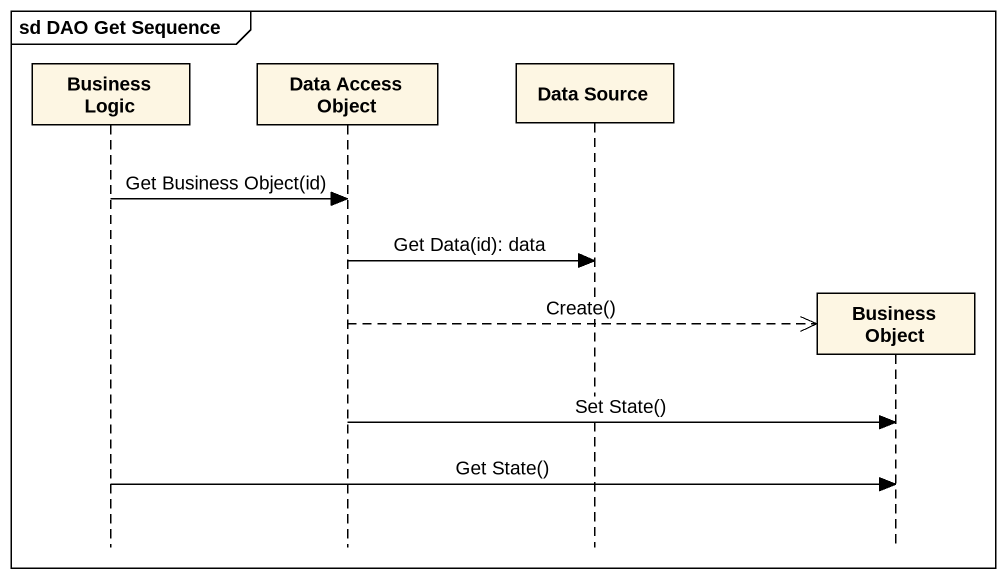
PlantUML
@startuml
mainframe sd DAO Get Sequence
hide footbox
participant "Business Logic" as Business_Logic
participant "Data Access Object" as Data_Access_Object
participant "Data Source" as Data_Source
participant "Business Object" as Business_Object

Business_Logic -> Data_Access_Object : Get Business Object(id)
Data_Access_Object -> Data_Source : Get Data(id): data
Data_Access_Object -->> Business_Object ** : Create()
Data_Access_Object -> Business_Object : Set State()
Business_Logic -> Business_Object : Get State()
@enduml
